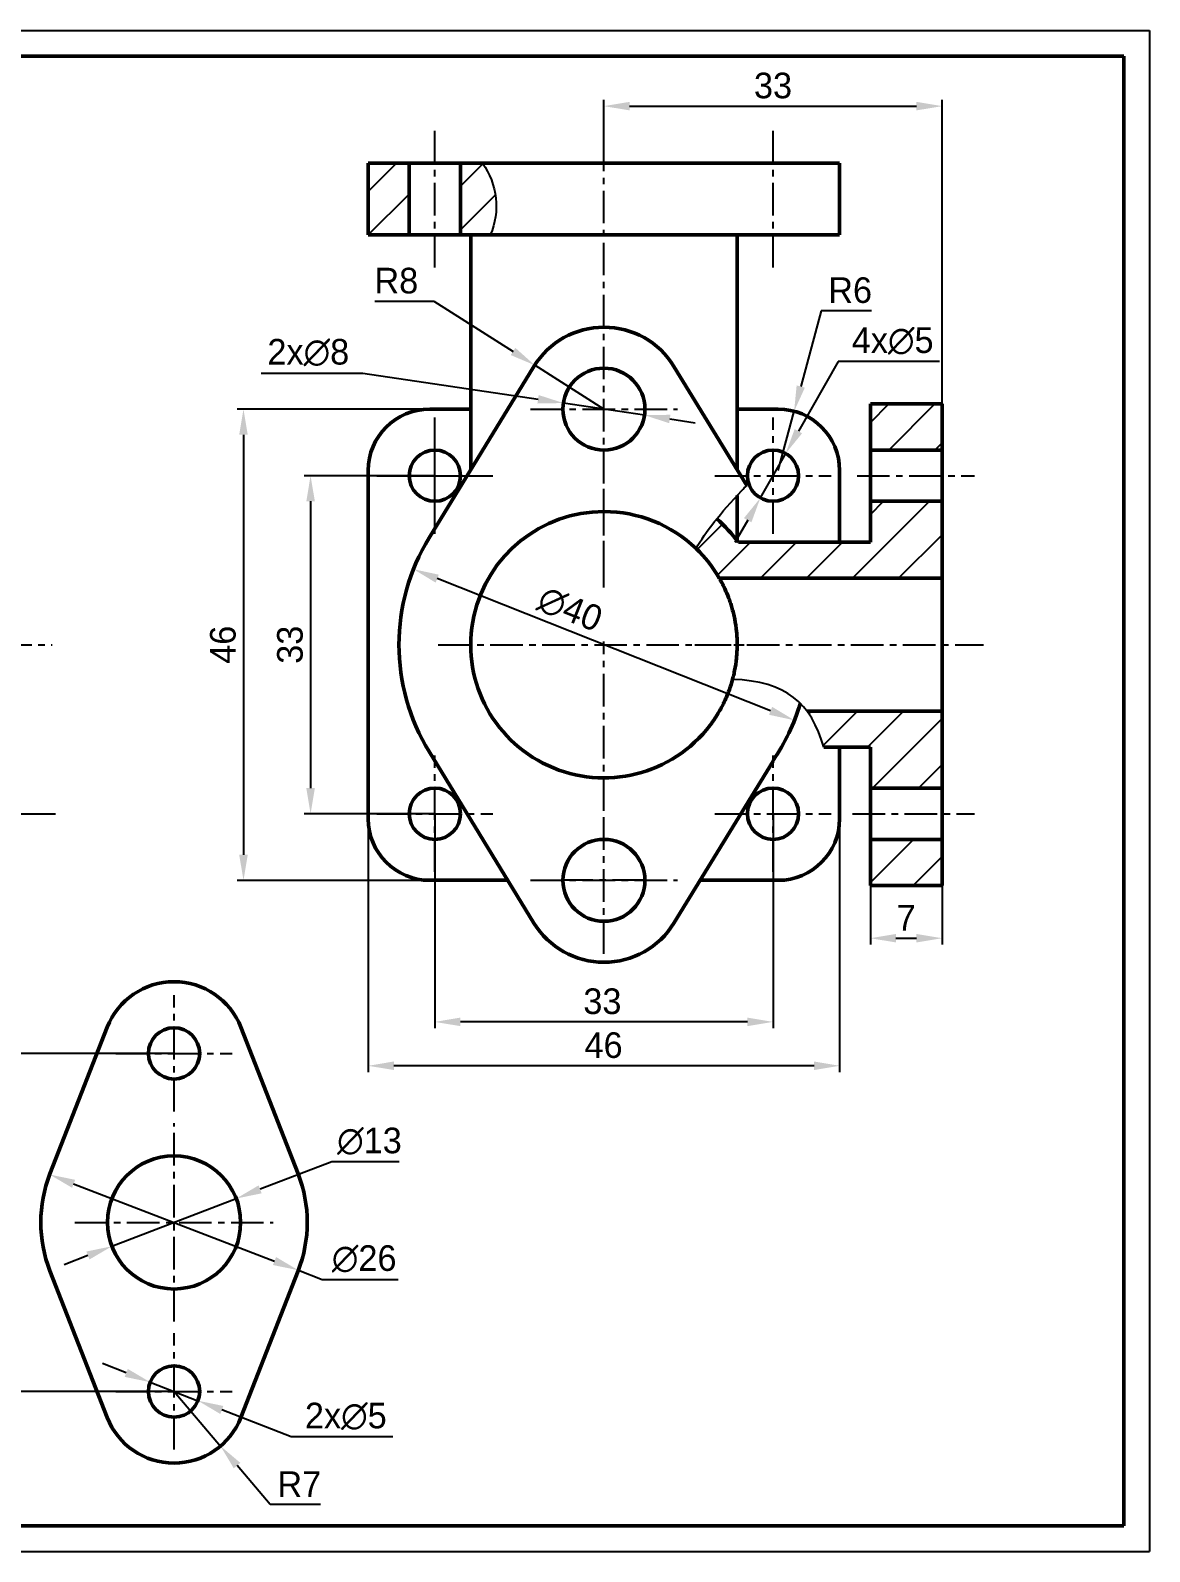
# Model space of a CAD drawing. Header units: millimetres. Extents: x 976 to 1396, y 403 to 700.
# Drawn here: x 1177.9 to 1396.3, y 403 to 700 of the extents above; entities that cross this region are included whole.
import ezdxf

# ---------------------------------------------------------------- set-up
doc = ezdxf.new("R2010")
doc.units = ezdxf.units.MM
doc.linetypes.add('CENTER', pattern=[50.8, 31.75, -6.35, 6.35, -6.35])
for name, color, linetype in [('中心线', 1, 'CENTER'), ('尺寸标注', 6, 'Continuous'), ('细实线', 7, 'Continuous')]:
    doc.layers.add(name, color=color, linetype=linetype)
doc.layers.add('粗实线', color=7, linetype='Continuous', lineweight=50)
doc.dimstyles.new('ISO-25', dxfattribs={"dimtxt": 5, "dimasz": 5, "dimexe": 1.25, "dimexo": 0, "dimgap": 1.5, "dimtad": 1, "dimtoh": 1, "dimlfac": 0.5, "dimtxsty": 'Standard', "dimcen": 2.5, "dimadec": 0, "dimazin": 0, "dimtfac": 1, "dimtmove": 0, "dimatfit": 3, "dimfxl": 0, "dimarcsym": 0})
doc.dimstyles.new('ISO-25$3', dxfattribs={"dimtxt": 5, "dimasz": 5, "dimexe": 1.25, "dimexo": 0, "dimgap": 1.5, "dimtad": 1, "dimtoh": 1, "dimlfac": 0.5, "dimtxsty": 'Standard', "dimcen": 2.5, "dimadec": 0, "dimazin": 0, "dimtfac": 1, "dimtmove": 1, "dimatfit": 2, "dimfxl": 0, "dimarcsym": 0})

# ---------------------------------------------------------------- blocks, each defined once
blk = doc.blocks.new('HATCH5')
at = {"color": 251}
for p, q in [((269.78, 266.23), (275.3, 271.75)), ((287.78, 267.25), (292.16, 271.62)), ((269.78, 257.75), (277.78, 265.74)), ((287.78, 258.77), (294.59, 265.58))]:
    blk.add_line(p, q, dxfattribs=at)
blk = doc.blocks.new('*D10')
at = {"layer": 'Defpoints', "color": 0}
for p in [(1205.95, 500.22), (1172.79, 434.22), (1205.95, 434.22)]:
    blk.add_point(p, dxfattribs=at)
at = {"layer": '尺寸标注', "color": 0, "lineweight": -2}
for p, q in [((1205.95, 500.22), (1171.54, 500.22)), ((1172.79, 495.22), (1172.79, 439.22)), ((1205.95, 434.22), (1171.54, 434.22))]:
    blk.add_line(p, q, dxfattribs=at)
at = {"layer": '尺寸标注', "color": 0}
for points in [[(1171.95, 495.22), (1173.62, 495.22), (1172.79, 500.22)], [(1171.95, 439.22), (1173.62, 439.22), (1172.79, 434.22)]]:
    blk.add_solid(points, dxfattribs=at)
at = {"layer": '尺寸标注', "color": 0, "insert": (1168.79, 466.76), "char_height": 5, "attachment_point": 5, "rotation": 90}
blk.add_mtext('33', dxfattribs=at)
blk = doc.blocks.new('*D12')
at = {"layer": 'Defpoints', "color": 0}
for p in [(1256.84, 547.01), (1322.84, 547.01), (1256.84, 506.37)]:
    blk.add_point(p, dxfattribs=at)
at = {"layer": '尺寸标注', "color": 0, "lineweight": -2}
for p, q in [((1256.84, 547.01), (1256.84, 505.12)), ((1322.84, 547.01), (1322.84, 505.12)), ((1317.84, 506.37), (1261.84, 506.37))]:
    blk.add_line(p, q, dxfattribs=at)
at = {"layer": '尺寸标注', "color": 0}
for points in [[(1261.84, 507.21), (1261.84, 505.54), (1256.84, 506.37)], [(1317.84, 507.21), (1317.84, 505.54), (1322.84, 506.37)]]:
    blk.add_solid(points, dxfattribs=at)
at = {"layer": '尺寸标注', "color": 0, "insert": (1289.54, 510.37), "char_height": 5, "attachment_point": 5}
blk.add_mtext('33', dxfattribs=at)
blk = doc.blocks.new('*D13')
at = {"layer": 'Defpoints', "color": 0}
for p in [(1243.84, 546.01), (1335.84, 546.01), (1243.84, 497.8)]:
    blk.add_point(p, dxfattribs=at)
at = {"layer": '尺寸标注', "color": 0, "lineweight": -2}
for p, q in [((1243.84, 546.01), (1243.84, 496.55)), ((1335.84, 546.01), (1335.84, 496.55)), ((1330.84, 497.8), (1248.84, 497.8))]:
    blk.add_line(p, q, dxfattribs=at)
at = {"layer": '尺寸标注', "color": 0}
for points in [[(1248.84, 498.64), (1248.84, 496.97), (1243.84, 497.8)], [(1330.84, 498.64), (1330.84, 496.97), (1335.84, 497.8)]]:
    blk.add_solid(points, dxfattribs=at)
at = {"layer": '尺寸标注', "color": 0, "insert": (1289.77, 501.8), "char_height": 5, "attachment_point": 5}
blk.add_mtext('46', dxfattribs=at)
blk = doc.blocks.new('*D14')
at = {"layer": 'Defpoints', "color": 0}
for p in [(1256.84, 613.01), (1232.59, 547.01), (1256.84, 547.01)]:
    blk.add_point(p, dxfattribs=at)
at = {"layer": '尺寸标注', "color": 0, "lineweight": -2}
for p, q in [((1256.84, 613.01), (1231.34, 613.01)), ((1232.59, 608.01), (1232.59, 552.01)), ((1256.84, 547.01), (1231.34, 547.01))]:
    blk.add_line(p, q, dxfattribs=at)
at = {"layer": '尺寸标注', "color": 0}
for points in [[(1231.76, 608.01), (1233.43, 608.01), (1232.59, 613.01)], [(1231.76, 552.01), (1233.43, 552.01), (1232.59, 547.01)]]:
    blk.add_solid(points, dxfattribs=at)
at = {"layer": '尺寸标注', "color": 0, "insert": (1228.59, 580.01), "char_height": 5, "attachment_point": 5, "rotation": 90}
blk.add_mtext('33', dxfattribs=at)
blk = doc.blocks.new('*D15')
at = {"layer": 'Defpoints', "color": 0}
for p in [(1255.84, 626.01), (1219.5, 534.01), (1256.84, 534.01)]:
    blk.add_point(p, dxfattribs=at)
at = {"layer": '尺寸标注', "color": 0, "lineweight": -2}
for p, q in [((1255.84, 626.01), (1218.25, 626.01)), ((1219.5, 621.01), (1219.5, 539.01)), ((1256.84, 534.01), (1218.25, 534.01))]:
    blk.add_line(p, q, dxfattribs=at)
at = {"layer": '尺寸标注', "color": 0}
for points in [[(1218.66, 621.01), (1220.33, 621.01), (1219.5, 626.01)], [(1218.66, 539.01), (1220.33, 539.01), (1219.5, 534.01)]]:
    blk.add_solid(points, dxfattribs=at)
at = {"layer": '尺寸标注', "color": 0, "insert": (1215.5, 580.01), "char_height": 5, "attachment_point": 5, "rotation": 90}
blk.add_mtext('46', dxfattribs=at)
blk = doc.blocks.new('*D16')
at = {"layer": 'Defpoints', "color": 0}
for p in [(1205.95, 434.22), (1215.01, 423.55)]:
    blk.add_point(p, dxfattribs=at)
at = {"layer": '尺寸标注', "color": 0, "lineweight": -2}
for p, q in [((1205.95, 434.22), (1215.01, 423.55)), ((1224.72, 412.12), (1218.25, 419.74)), ((1234.55, 412.12), (1224.72, 412.12))]:
    blk.add_line(p, q, dxfattribs=at)
at = {"layer": '尺寸标注', "color": 0}
blk.add_solid([(1218.88, 420.28), (1217.61, 419.2), (1215.01, 423.55)], dxfattribs=at)
at = {"layer": '尺寸标注', "color": 0, "insert": (1230.39, 416.12), "char_height": 5, "attachment_point": 5}
blk.add_mtext('R7', dxfattribs=at)
blk = doc.blocks.new('*D19')
at = {"layer": 'Defpoints', "color": 0}
for p in [(1326.96, 625.6), (1323.84, 614.01)]:
    blk.add_point(p, dxfattribs=at)
at = {"layer": '尺寸标注', "color": 0, "lineweight": -2}
for p, q in [((1332.23, 645.21), (1328.25, 630.43)), ((1342.06, 645.21), (1332.23, 645.21)), ((1323.84, 614.01), (1326.96, 625.6))]:
    blk.add_line(p, q, dxfattribs=at)
at = {"layer": '尺寸标注', "color": 0}
blk.add_solid([(1327.45, 630.65), (1329.06, 630.21), (1326.96, 625.6)], dxfattribs=at)
at = {"layer": '尺寸标注', "color": 0, "insert": (1337.89, 649.21), "char_height": 5, "attachment_point": 5}
blk.add_mtext('R6', dxfattribs=at)
blk = doc.blocks.new('*D22')
at = {"layer": 'Defpoints', "color": 0}
for p in [(1218.08, 471.88), (1193.81, 462.56)]:
    blk.add_point(p, dxfattribs=at)
at = {"layer": '尺寸标注', "color": 0, "lineweight": -2}
for p, q in [((1236.75, 479.06), (1222.75, 473.68)), ((1249.91, 479.06), (1236.75, 479.06)), ((1193.81, 462.56), (1218.08, 471.88)), ((1189.15, 460.76), (1184.48, 458.97))]:
    blk.add_line(p, q, dxfattribs=at)
at = {"layer": '尺寸标注', "color": 0}
for points in [[(1222.45, 474.45), (1223.05, 472.9), (1218.08, 471.88)], [(1188.85, 461.54), (1189.44, 459.98), (1193.81, 462.56)]]:
    blk.add_solid(points, dxfattribs=at)
at = {"layer": '尺寸标注', "color": 0, "insert": (1244.08, 483.06), "char_height": 5, "attachment_point": 5}
blk.add_mtext('∅13', dxfattribs=at)
blk = doc.blocks.new('*D36')
at = {"layer": 'Defpoints', "color": 0}
for p in [(1281.93, 627.2), (1297.75, 624.83)]:
    blk.add_point(p, dxfattribs=at)
at = {"layer": '尺寸标注', "color": 0, "lineweight": -2}
for p, q in [((1222.98, 633.05), (1242.81, 633.05)), ((1242.81, 633.05), (1276.99, 627.94)), ((1297.75, 624.83), (1281.93, 627.2)), ((1302.7, 624.09), (1307.64, 623.35))]:
    blk.add_line(p, q, dxfattribs=at)
at = {"layer": '尺寸标注', "color": 0}
for points in [[(1277.11, 628.76), (1276.86, 627.11), (1281.93, 627.2)], [(1302.82, 624.91), (1302.58, 623.27), (1297.75, 624.83)]]:
    blk.add_solid(points, dxfattribs=at)
at = {"layer": '尺寸标注', "color": 0, "insert": (1232.15, 637.05), "char_height": 5, "attachment_point": 5}
blk.add_mtext('2x∅8', dxfattribs=at)
blk = doc.blocks.new('*D37')
at = {"layer": 'Defpoints', "color": 0}
for p in [(1276.33, 634.59), (1289.84, 626.01)]:
    blk.add_point(p, dxfattribs=at)
at = {"layer": '尺寸标注', "color": 0, "lineweight": -2}
for p, q in [((1245.16, 647.07), (1256.66, 647.07)), ((1256.66, 647.07), (1272.11, 637.27)), ((1289.84, 626.01), (1276.33, 634.59))]:
    blk.add_line(p, q, dxfattribs=at)
at = {"layer": '尺寸标注', "color": 0}
blk.add_solid([(1272.56, 637.97), (1271.66, 636.56), (1276.33, 634.59)], dxfattribs=at)
at = {"layer": '尺寸标注', "color": 0, "insert": (1249.33, 651.07), "char_height": 5, "attachment_point": 5}
blk.add_mtext('R8', dxfattribs=at)
blk = doc.blocks.new('*D38')
at = {"layer": 'Defpoints', "color": 0}
for p in [(1325.31, 617.36), (1320.37, 608.67)]:
    blk.add_point(p, dxfattribs=at)
at = {"layer": '尺寸标注', "color": 0, "lineweight": -2}
for p, q in [((1335.53, 635.31), (1327.79, 621.7)), ((1355.36, 635.31), (1335.53, 635.31)), ((1320.37, 608.67), (1325.31, 617.36)), ((1317.9, 604.32), (1315.42, 599.98))]:
    blk.add_line(p, q, dxfattribs=at)
at = {"layer": '尺寸标注', "color": 0}
for points in [[(1327.06, 622.12), (1328.51, 621.29), (1325.31, 617.36)], [(1317.17, 604.73), (1318.62, 603.91), (1320.37, 608.67)]]:
    blk.add_solid(points, dxfattribs=at)
at = {"layer": '尺寸标注', "color": 0, "insert": (1346.19, 639.31), "char_height": 5, "attachment_point": 5}
blk.add_mtext('4x∅5', dxfattribs=at)
blk = doc.blocks.new('*D40')
at = {"layer": 'Defpoints', "color": 0}
for p in [(1252.66, 594.76), (1327.02, 565.26)]:
    blk.add_point(p, dxfattribs=at)
at = {"layer": '尺寸标注', "color": 0, "lineweight": -2}
blk.add_line((1322.38, 567.11), (1257.31, 592.92), dxfattribs=at)
at = {"layer": '尺寸标注', "color": 0}
for points in [[(1257.62, 593.69), (1257, 592.14), (1252.66, 594.76)], [(1322.68, 567.88), (1322.07, 566.33), (1327.02, 565.26)]]:
    blk.add_solid(points, dxfattribs=at)
at = {"layer": '尺寸标注', "color": 0, "insert": (1283.22, 586.94), "char_height": 5, "attachment_point": 5, "rotation": 338.3624}
blk.add_mtext('∅40', dxfattribs=at)
blk = doc.blocks.new('*D41')
at = {"layer": 'Defpoints', "color": 0}
for p in [(1181.68, 476.56), (1230.21, 457.88)]:
    blk.add_point(p, dxfattribs=at)
at = {"layer": '尺寸标注', "color": 0, "lineweight": -2}
for p, q in [((1186.35, 474.76), (1225.55, 459.68)), ((1230.21, 457.88), (1234.88, 456.09)), ((1234.88, 456.09), (1249.71, 456.09))]:
    blk.add_line(p, q, dxfattribs=at)
at = {"layer": '尺寸标注', "color": 0}
for points in [[(1186.65, 475.54), (1186.05, 473.98), (1181.68, 476.56)], [(1225.85, 460.46), (1225.25, 458.9), (1230.21, 457.88)]]:
    blk.add_solid(points, dxfattribs=at)
at = {"layer": '尺寸标注', "color": 0, "insert": (1243.05, 460.09), "char_height": 5, "attachment_point": 5}
blk.add_mtext('∅26', dxfattribs=at)
blk = doc.blocks.new('*D42')
at = {"layer": 'Defpoints', "color": 0}
for p in [(1355.84, 685.17), (1289.84, 674.01), (1355.84, 627.01)]:
    blk.add_point(p, dxfattribs=at)
at = {"layer": '尺寸标注', "color": 0, "lineweight": -2}
for p, q in [((1289.84, 674.01), (1289.84, 686.42)), ((1355.84, 627.01), (1355.84, 686.42)), ((1294.84, 685.17), (1350.84, 685.17))]:
    blk.add_line(p, q, dxfattribs=at)
at = {"layer": '尺寸标注', "color": 0}
for points in [[(1294.84, 686), (1294.84, 684.34), (1289.84, 685.17)], [(1350.84, 686), (1350.84, 684.34), (1355.84, 685.17)]]:
    blk.add_solid(points, dxfattribs=at)
at = {"layer": '尺寸标注', "color": 0, "insert": (1322.84, 689.17), "char_height": 5, "attachment_point": 5}
blk.add_mtext('33', dxfattribs=at)
blk = doc.blocks.new('*D43')
at = {"layer": 'Defpoints', "color": 0}
for p in [(1341.84, 533.01), (1355.84, 533.01), (1355.84, 522.71)]:
    blk.add_point(p, dxfattribs=at)
at = {"layer": '尺寸标注', "color": 0, "lineweight": -2}
for p, q in [((1341.84, 533.01), (1341.84, 521.46)), ((1355.84, 533.01), (1355.84, 521.46)), ((1346.84, 522.71), (1350.84, 522.71))]:
    blk.add_line(p, q, dxfattribs=at)
at = {"layer": '尺寸标注', "color": 0}
for points in [[(1346.84, 523.54), (1346.84, 521.88), (1341.84, 522.71)], [(1350.84, 523.54), (1350.84, 521.88), (1355.84, 522.71)]]:
    blk.add_solid(points, dxfattribs=at)
at = {"layer": '尺寸标注', "color": 0, "insert": (1348.84, 526.71), "char_height": 5, "attachment_point": 5}
blk.add_mtext('7', dxfattribs=at)
blk = doc.blocks.new('*D49')
at = {"layer": 'Defpoints', "color": 0}
for p in [(1201.29, 436.03), (1210.61, 432.41)]:
    blk.add_point(p, dxfattribs=at)
at = {"layer": '尺寸标注', "color": 0, "lineweight": -2}
for p, q in [((1196.63, 437.84), (1191.96, 439.65)), ((1201.29, 436.03), (1210.61, 432.41)), ((1228.81, 425.35), (1215.27, 430.6)), ((1248.64, 425.35), (1228.81, 425.35))]:
    blk.add_line(p, q, dxfattribs=at)
at = {"layer": '尺寸标注', "color": 0}
for points in [[(1196.93, 438.61), (1196.32, 437.06), (1201.29, 436.03)], [(1215.57, 431.38), (1214.97, 429.82), (1210.61, 432.41)]]:
    blk.add_solid(points, dxfattribs=at)
at = {"layer": '尺寸标注', "color": 0, "insert": (1239.47, 429.35), "char_height": 5, "attachment_point": 5}
blk.add_mtext('2x∅5', dxfattribs=at)

msp = doc.modelspace()

# ---------------------------------------------------------------- hatches: boundary and pattern name
at = {"layer": '细实线'}
h = msp.add_hatch(dxfattribs=at)
h.set_pattern_fill('ANSI31', color=256, scale=2, style=0)
edge = h.paths.add_edge_path()
edge.add_arc((1289.842, 580.013), 33, 37.3052, 48.16023)
edge.add_spline(control_points=[(1311.855, 604.598), (1310.177, 602.522), (1308.862, 600.624), (1307.817, 598.798)], knot_values=[0, 0, 0, 0, 0.5122537, 0.5122537, 0.5122537, 0.5122537], degree=3, periodic=0)
edge.add_arc((1289.842, 580.013), 26, 30, 46.26229, ccw=False)
edge.add_line((1312.359, 593.013), (1355.842, 593.013))
edge.add_line((1355.842, 593.013), (1355.842, 608.013))
edge.add_line((1355.842, 608.013), (1341.842, 608.013))
edge.add_line((1341.842, 608.013), (1341.842, 600.013))
edge.add_line((1341.842, 600.013), (1316.091, 600.013))
h.paths.add_polyline_path([(1341.842, 627.013), (1341.842, 618.013), (1355.842, 618.013), (1355.842, 627.013)])
edge = h.paths.add_edge_path()
edge.add_spline(control_points=[(1329.498, 567.013), (1330.906, 565.127), (1331.95, 562.8), (1332.738, 560.013)], knot_values=[0.0394548, 0.0394548, 0.0394548, 0.0394548, 0.3340134, 0.3340134, 0.3340134, 0.3340134], degree=3, periodic=0)
edge.add_line((1332.738, 560.013), (1341.842, 560.013))
edge.add_line((1341.842, 560.013), (1341.842, 552.013))
edge.add_line((1341.842, 552.013), (1355.842, 552.013))
edge.add_line((1355.842, 552.013), (1355.842, 567.013))
edge.add_line((1355.842, 567.013), (1329.498, 567.013))
h.paths.add_polyline_path([(1355.842, 533.013), (1355.842, 542.013), (1341.842, 542.013), (1341.842, 533.013)])

# ---------------------------------------------------------------- linework, layer by layer
at = {"layer": '中心线', "linetype": 'CENTER', "ltscale": 0.2}
for p, q in [((1256.842, 653.663), (1256.842, 680.363)), ((1289.842, 591.191), (1289.842, 681.991)), ((1322.842, 653.663), (1322.842, 680.363)), ((1275.492, 626.013), (1304.192, 626.013)), ((1322.842, 601.663), (1322.842, 624.363)), ((1289.842, 593.971), (1289.842, 612.363)), ((1311.492, 613.013), (1334.192, 613.013)), ((1339.244, 613.013), (1362.192, 613.013)), ((1039.752, 580.013), (1182.19, 580.013)), ((1257.492, 580.013), (1322.192, 580.013)), ((1289.842, 547.663), (1289.842, 580.632)), ((1307.566, 580.013), (1363.889, 580.013)), ((1256.842, 535.663), (1256.842, 558.363)), ((1322.842, 535.663), (1322.842, 558.363)), ((1245.492, 547.013), (1268.192, 547.013)), ((1289.842, 519.663), (1289.842, 548.363)), ((1311.492, 547.013), (1334.192, 547.013)), ((1338.356, 547.013), (1362.192, 547.013)), ((1275.492, 534.013), (1304.192, 534.013)), ((1297.841, 534.013), (1281.842, 534.013)), ((1205.948, 488.869), (1205.948, 511.569)), ((1194.598, 500.219), (1217.298, 500.219)), ((1205.948, 447.869), (1205.948, 486.569)), ((1186.598, 467.219), (1225.298, 467.219)), ((1205.948, 422.869), (1205.948, 445.569)), ((1194.598, 434.219), (1217.298, 434.219))]:
    msp.add_line(p, q, dxfattribs=at)
at = {"layer": '中心线', "linetype": 'CENTER', "ltscale": 3.814286}
for p, q in [((1256.842, 601.663), (1256.842, 624.363)), ((1245.492, 613.013), (1268.192, 613.013)), ((1156.136, 547.013), (1182.836, 547.013))]:
    msp.add_line(p, q, dxfattribs=at)
at = {"layer": '粗实线'}
for p, q in [((981.324, 694.952), (1391.324, 694.952)), ((1391.324, 694.952), (1391.324, 407.952)), ((1243.842, 660.013), (1243.842, 674.013)), ((1243.842, 674.013), (1251.842, 674.013)), ((1251.842, 660.013), (1251.842, 674.013)), ((1251.842, 674.013), (1261.842, 674.013)), ((1261.842, 674.013), (1261.842, 660.013)), ((1261.842, 674.013), (1266.127, 674.013)), ((1323.842, 674.013), (1266.128, 674.013)), ((1323.842, 674.013), (1335.842, 674.013)), ((1335.842, 674.013), (1335.842, 660.013)), ((1251.842, 660.013), (1243.842, 660.013)), ((1251.842, 660.013), (1261.842, 660.013)), ((1267.67, 660.013), (1261.842, 660.013)), ((1263.842, 660.013), (1263.842, 614.167)), ((1323.842, 660.013), (1267.671, 660.013)), ((1315.842, 614.167), (1315.842, 660.013)), ((1335.842, 660.013), (1323.842, 660.013)), ((1276.192, 634.361), (1255.718, 600.882)), ((1317.714, 611.106), (1303.492, 634.361)), ((1355.842, 627.013), (1341.842, 627.013)), ((1341.842, 627.013), (1341.842, 618.013)), ((1355.842, 627.013), (1355.842, 618.013)), ((1255.842, 626.013), (1263.843, 626.013)), ((1315.841, 626.013), (1323.842, 626.013)), ((1355.842, 618.013), (1341.842, 618.013)), ((1341.842, 618.013), (1341.842, 608.013)), ((1355.842, 618.013), (1355.842, 608.013)), ((1243.842, 546.013), (1243.842, 614.013)), ((1335.842, 614.013), (1335.842, 600.012)), ((1315.842, 600.355), (1315.842, 609.15)), ((1341.842, 608.013), (1341.842, 600.013)), ((1341.842, 608.013), (1355.842, 608.013)), ((1355.842, 608.013), (1355.842, 593.013)), ((1341.842, 600.013), (1316.091, 600.013)), ((1355.842, 593.013), (1312.359, 593.013)), ((1355.842, 593.013), (1355.842, 567.013)), ((1329.498, 567.013), (1355.842, 567.013)), ((1355.842, 567.013), (1355.842, 552.013)), ((1255.718, 559.143), (1276.192, 525.665)), ((1332.738, 560.013), (1341.842, 560.013)), ((1335.842, 560.013), (1335.842, 546.013)), ((1341.842, 560.013), (1341.842, 552.013)), ((1303.492, 525.665), (1322.842, 557.305)), ((1355.842, 552.013), (1341.842, 552.013)), ((1341.842, 552.013), (1341.842, 542.013)), ((1355.842, 552.013), (1355.842, 542.013)), ((1341.842, 542.013), (1341.842, 533.013)), ((1341.842, 542.013), (1355.842, 542.013)), ((1355.842, 542.013), (1355.842, 533.013)), ((1271.088, 534.013), (1255.842, 534.013)), ((1323.842, 534.013), (1308.596, 534.013)), ((1341.842, 533.013), (1355.842, 533.013)), ((1181.728, 476.674), (1192.906, 505.31)), ((1218.99, 505.31), (1230.168, 476.674)), ((1192.906, 429.128), (1181.728, 457.765)), ((1230.168, 457.765), (1218.99, 429.128)), ((981.324, 407.952), (1391.324, 407.952))]:
    msp.add_line(p, q, dxfattribs=at)
at = {"layer": '粗实线', "extrusion": (0, 0, -1)}
for centre, radius in [((-1289.842, 626.013), 8), ((-1289.842, 534.013), 8), ((-1205.948, 500.219), 5), ((-1205.948, 467.219), 13), ((-1205.948, 434.219), 5)]:
    msp.add_circle(centre, radius, dxfattribs=at)
at = {"layer": '粗实线'}
for centre in [(1256.842, 613.013), (1322.842, 613.013), (1256.842, 547.013), (1322.842, 547.013)]:
    msp.add_circle(centre, 5, dxfattribs=at)
for centre, radius, start, end in [((1289.842, 626.013), 16, 31.44898, 148.55102), ((1255.842, 614.013), 12, 90, 180), ((1323.842, 614.013), 12, 0, 90), ((1289.842, 580.013), 26, 90, 322.8525), ((1289.842, 580.013), 26, 46.26, 90), ((1289.842, 580.013), 33, 37.3052, 48.16023), ((1289.842, 580.013), 40, 148.55102, 211.44898), ((1289.842, 580.013), 26, 30, 46.26229), ((1289.842, 580.013), 40, 325.58849, 343.35561), ((1289.842, 580.013), 26, 322.85691, 330), ((1255.842, 546.013), 12, 180, 270), ((1323.842, 546.013), 12, 270, 0), ((1289.842, 534.013), 16, 211.44898, 328.55102)]:
    msp.add_arc(centre, radius, start, end, dxfattribs=at)
at = {"layer": '粗实线', "extrusion": (0, 0, -1)}
for centre, radius, start, end in [((-1205.948, 500.219), 14, 21.32369, 158.67631), ((-1205.948, 467.219), 26, 338.67631, 21.32369), ((-1205.948, 467.219), 26, 158.67631, 201.32369), ((-1205.948, 434.219), 14, 201.32369, 338.67631)]:
    msp.add_arc(centre, radius, start, end, dxfattribs=at)
at = {"layer": '粗实线'}
msp.add_open_spline([(1312.36, 567.015), (1312.356, 567.009), (1312.37, 567.033), (1312.406, 567.095), (1312.421, 567.122), (1312.457, 567.185), (1312.478, 567.222), (1312.597, 567.433), (1312.735, 567.682), (1312.992, 568.176), (1313.085, 568.359), (1313.28, 568.757), (1313.383, 568.974), (1313.596, 569.44), (1313.706, 569.69), (1313.874, 570.09), (1313.931, 570.228), (1314.043, 570.509), (1314.099, 570.654), (1314.379, 571.391), (1314.598, 572.033), (1314.852, 572.905), (1314.902, 573.083), (1315, 573.447), (1315.047, 573.632), (1315.185, 574.192), (1315.27, 574.574), (1315.501, 575.744), (1315.625, 576.557), (1315.732, 577.619), (1315.751, 577.834), (1315.784, 578.263), (1315.797, 578.478), (1315.83, 579.123), (1315.853, 579.983), (1315.832, 580.845), (1315.79, 581.709), (1315.758, 582.142), (1315.633, 583.414), (1315.51, 584.231), (1315.278, 585.415), (1315.192, 585.803), (1315.009, 586.551), (1314.912, 586.912), (1314.71, 587.61), (1314.604, 587.946), (1314.387, 588.595), (1314.275, 588.909), (1313.938, 589.8), (1313.713, 590.33), (1313.393, 591.031), (1313.29, 591.249), (1313.141, 591.552), (1313.093, 591.649), (1313, 591.832), (1312.956, 591.919), (1312.743, 592.328), (1312.604, 592.579), (1312.484, 592.794), (1312.462, 592.832), (1312.425, 592.897), (1312.409, 592.925), (1312.371, 592.991), (1312.356, 593.017), (1312.36, 593.011)], degree=3, knots=[0, 0, 0, 0, 0.0304331, 0.0304331, 0.0460713, 0.0460713, 0.0617095, 0.0617095, 0.1242622, 0.1242622, 0.1555385, 0.1555385, 0.1868149, 0.1868149, 0.2180912, 0.2180912, 0.2337294, 0.2337294, 0.2493676, 0.2493676, 0.3119203, 0.3119203, 0.3275585, 0.3275585, 0.3431966, 0.3431966, 0.374473, 0.374473, 0.4370257, 0.4370257, 0.4526639, 0.4526639, 0.468302, 0.468302, 0.4995784, 0.5308547, 0.5308547, 0.5621311, 0.5621311, 0.6246838, 0.6246838, 0.6559601, 0.6559601, 0.6872365, 0.6872365, 0.7185128, 0.7185128, 0.7497892, 0.7497892, 0.8123419, 0.8123419, 0.8436182, 0.8436182, 0.8592564, 0.8592564, 0.8748946, 0.8748946, 0.9374473, 0.9374473, 0.9530855, 0.9530855, 0.9687236, 0.9687236, 1, 1, 1, 1], dxfattribs=at)
at = {"layer": '细实线'}
for p, q in [((976.324, 699.952), (1396.324, 699.952)), ((1396.324, 699.952), (1396.324, 402.952)), ((976.324, 402.952), (1396.324, 402.952))]:
    msp.add_line(p, q, dxfattribs=at)
at = {"layer": '细实线', "extrusion": (0, 0, -1)}
msp.add_arc((-1254.514, 665.648), 14.313, 144.23435, 203.18445, dxfattribs=at)
at = {"layer": '细实线'}
msp.add_open_spline([(1307.817, 598.798), (1309.72, 602.123), (1312.72, 605.944), (1317.391, 610.776), (1317.714, 611.105)], degree=3, knots=[0, 0, 0, 0, 0.9327764, 1, 1, 1, 1], dxfattribs=at)
msp.add_open_spline([(1332.738, 560.013), (1330.304, 568.619), (1325.43, 572.832), (1314.948, 573.253)], degree=3, dxfattribs=at)

# ---------------------------------------------------------------- block references
msp.add_blockref('HATCH5', (974.062, 402.265), dxfattribs=at)

# ---------------------------------------------------------------- dimensions: what is measured, and where the dimension line sits
at = {"layer": '尺寸标注'}
for base, p1, p2, picture, middle in [((1355.842, 685.17), (1289.842, 674.013), (1355.842, 627.013), '*D42', (1322.842, 685.17)), ((1256.842, 506.375), (1322.842, 547.013), (1256.842, 547.013), '*D12', (1289.542, 506.375)), ((1243.842, 497.802), (1335.842, 546.013), (1243.842, 546.013), '*D13', (1289.774, 497.802))]:
    dim = msp.add_linear_dim(base=base, p1=p1, p2=p2, dimstyle='ISO-25', dxfattribs=at)
    dim.commit()
    dim.dimension.update_dxf_attribs({"geometry": picture, "text_midpoint": middle, "dimtype": 160})
for center, mpoint, picture, middle in [((1289.842, 626.013), (1276.333, 634.586), '*D37', (1249.329, 647.07)), ((1323.842, 614.013), (1326.956, 625.602), '*D19', (1337.892, 645.21))]:
    dim = msp.add_radius_dim(center=center, mpoint=mpoint, dimstyle='ISO-25', dxfattribs=at)
    dim.commit()
    dim.dimension.update_dxf_attribs({"geometry": picture, "text_midpoint": middle, "dimtype": 164})
for p1, p2, text, picture, middle in [((1320.369, 608.667), (1325.315, 617.359), '4x<>', '*D38', (1335.528, 635.31)), ((1297.754, 624.829), (1281.93, 627.197), '2x<>', '*D36', (1242.814, 633.049)), ((1201.287, 436.028), (1210.609, 432.41), '2x<>', '*D49', (1228.806, 425.348))]:
    dim = msp.add_diameter_dim_2p(p1=p1, p2=p2, text=text, dimstyle='ISO-25$3', dxfattribs=at)
    dim.commit()
    dim.dimension.update_dxf_attribs({"geometry": picture, "text_midpoint": middle, "dimtype": 163})
for base, p1, p2, picture, middle in [((1219.496, 534.013), (1255.842, 626.013), (1256.842, 534.013), '*D15', (1219.496, 580.013)), ((1232.592, 547.013), (1256.842, 613.013), (1256.842, 547.013), '*D14', (1232.592, 580.013)), ((1172.785, 434.219), (1205.948, 500.219), (1205.948, 434.219), '*D10', (1172.785, 466.763))]:
    dim = msp.add_linear_dim(base=base, p1=p1, p2=p2, angle=90, dimstyle='ISO-25', dxfattribs=at)
    dim.commit()
    dim.dimension.update_dxf_attribs({"geometry": picture, "text_midpoint": middle, "dimtype": 160})
for p1, p2, picture, middle in [((1327.023, 565.263), (1252.661, 594.762), '*D40', (1281.742, 583.226)), ((1181.682, 476.556), (1230.214, 457.882), '*D41', (1243.047, 456.086))]:
    dim = msp.add_diameter_dim_2p(p1=p1, p2=p2, dimstyle='ISO-25$3', override={"dimtmove": 0}, dxfattribs=at)
    dim.commit()
    dim.dimension.update_dxf_attribs({"geometry": picture, "text_midpoint": middle, "dimtype": 163})
dim = msp.add_linear_dim(base=(1355.842, 522.711), p1=(1341.842, 533.013), p2=(1355.842, 533.013), dimstyle='ISO-25', dxfattribs=at)
dim.commit()
dim.dimension.update_dxf_attribs({"geometry": '*D43', "text_midpoint": (1348.842, 526.711)})
dim = msp.add_diameter_dim_2p(p1=(1193.813, 462.556), p2=(1218.083, 471.883), dimstyle='ISO-25$3', dxfattribs=at)
dim.commit()
dim.dimension.update_dxf_attribs({"geometry": '*D22', "text_midpoint": (1236.747, 479.055), "dimtype": 163})
dim = msp.add_radius_dim(center=(1205.948, 434.219), mpoint=(1215.011, 423.548), dimstyle='ISO-25', dxfattribs=at)
dim.commit()
dim.dimension.update_dxf_attribs({"geometry": '*D16', "text_midpoint": (1230.387, 416.115)})

doc.saveas('drawing.dxf')
